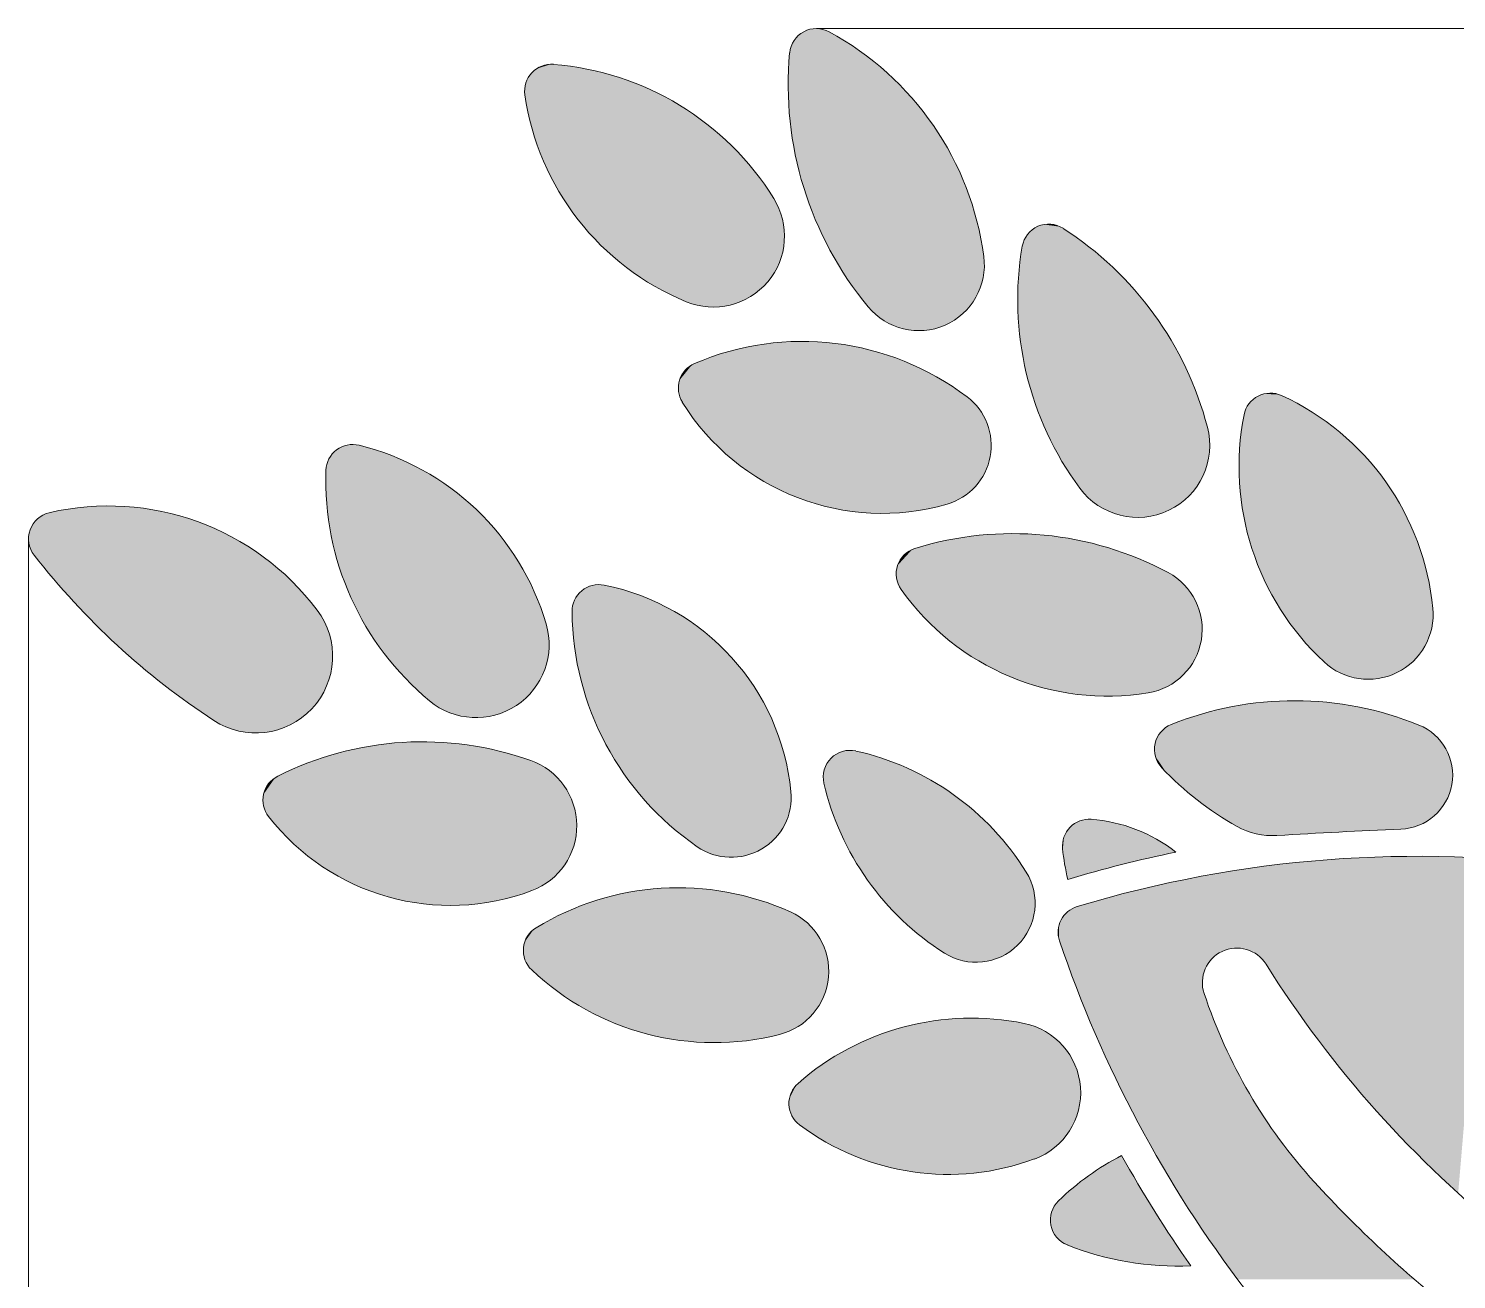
# Model space of a CAD drawing. Extents: x 0 to 297, y 0 to 420.
# Drawn here: x 196.8 to 218.15, y 260.14 to 278.84 of the extents above; entities that cross this region are included whole.
import ezdxf

# ---------------------------------------------------------------- set-up
doc = ezdxf.new("R2010")
doc.units = 0

msp = doc.modelspace()

# ---------------------------------------------------------------- linework, layer by layer
at = {"color": 7, "lineweight": 13}
for p, q in [((208.579, 278.843), (277.577, 278.843)), ((196.803, 271.213), (196.803, 227.518))]:
    msp.add_line(p, q, dxfattribs=at)
at = {"color": 7, "lineweight": 18}
for centre, radius, start, end in [((208.579, 278.443), 0.4, 61.5311, 174.7604), ((206.627, 274.844), 4.494, 7.5553, 61.5311), ((213.372, 278.003), 5.214, 174.7604, 219.5843), ((204.618, 277.909), 0.4, 85.4305, 188.1891), ((204.309, 274.041), 4.28, 31.9031, 85.4305), ((208.137, 278.416), 3.955, 188.1891, 247.6815), ((207.039, 275.741), 1.064, 247.6815, 31.9031), ((212.051, 275.519), 0.4, 57.2307, 170.296), ((209.528, 271.598), 5.062, 14.6979, 57.2307), ((216.33, 274.787), 4.741, 170.296, 216.4636), ((210.11, 275.306), 0.981, 219.5843, 7.5553), ((208.367, 270.086), 4.078, 52.8123, 113.2345), ((206.916, 273.466), 0.4, 113.2345, 211.7814), ((209.561, 275.105), 3.512, 211.7814, 286.0656), ((210.28, 272.608), 0.913, 286.0656, 52.8123), ((215.365, 272.991), 0.4, 65.3956, 168.8286), ((213.906, 269.803), 3.906, 5.4178, 65.3956), ((218.894, 272.294), 3.997, 168.8286, 226.9912), ((213.383, 272.61), 1.077, 216.4636, 14.6979), ((201.648, 272.223), 0.4, 76.158, 177.9965), ((200.814, 268.839), 3.885, 16.4571, 76.158), ((205.526, 272.087), 4.28, 177.9965, 230.3997), ((197.203, 271.213), 0.4, 103.0534, 217.9062), ((197.995, 267.796), 3.908, 36.9803, 103.0534), ((211.514, 266.364), 4.926, 61.8303, 107.2477), ((210.172, 270.686), 0.4, 107.2477, 215.2997), ((205.652, 277.792), 11.108, 217.9062, 236.8144), ((213.385, 269.858), 0.962, 279.2792, 61.8303), ((205.327, 270.127), 0.4, 78.6992, 180.5728), ((204.721, 267.092), 3.495, 5.61, 78.6992), ((212.931, 272.639), 3.78, 215.2997, 279.2792), ((200.2, 269.456), 1.148, 236.8144, 36.9803), ((209.246, 270.166), 4.319, 180.5728, 235.4808), ((216.829, 270.081), 0.97, 226.9912, 5.4178), ((203.493, 269.63), 1.092, 230.3997, 16.4571), ((215.726, 263.846), 4.945, 67.8941, 111.8651), ((214.033, 268.064), 0.4, 111.8651, 223.4389), ((217.282, 267.678), 0.809, 272.423, 67.8941), ((202.693, 263.363), 4.814, 70.3681, 116.7382), ((203.962, 266.921), 1.036, 290.7187, 70.3681), ((209.082, 267.649), 0.4, 77.2914, 193.0631), ((208.28, 264.092), 4.046, 31.8709, 77.2914), ((200.707, 267.305), 0.4, 116.7382, 217.8558), ((217.194, 271.057), 4.754, 223.4389, 240.6966), ((212.698, 268.487), 4.112, 193.0631, 237.5738), ((207.307, 267.346), 0.897, 235.4808, 5.61), ((203.11, 269.173), 3.444, 217.8558, 290.7187), ((212.658, 266.619), 0.4, 85.8099, 185.57), ((212.517, 264.707), 2.317, 51.751, 85.8099), ((215.398, 267.857), 1.084, 240.6966, 273.4481), ((221.702, 163.239), 103.724, 92.42305, 93.44807), ((215.471, 266.893), 3.227, 185.57, 193.9085), ((217.541, 248.995), 17.895, 101.5701, 106.8994), ((217.551, 248.969), 17.495, 81.8885, 106.8623), ((210.966, 265.762), 0.883, 237.5738, 31.8709), ((206.514, 261.924), 4.07, 65.658, 121.4541), ((207.79, 264.745), 0.975, 284.228, 65.658), ((212.592, 265.329), 0.4, 106.8623, 198.6749), ((204.599, 265.055), 0.4, 121.4541, 226.5792), ((229.443, 271.025), 18.187, 198.6749, 217.3858), ((214.865, 264.576), 0.516, 32.0785, 198.2836), ((207.054, 267.649), 3.971, 226.5792, 284.228), ((229.051, 273.468), 16.227, 212.0786, 231.5523), ((221.821, 266.874), 7.841, 198.2836, 222.3609), ((210.897, 260.119), 3.926, 78.4309, 131.3053), ((211.472, 262.929), 1.058, 290.3357, 78.4309), ((208.569, 262.768), 0.4, 131.3053, 233.1132), ((210.552, 265.41), 3.703, 233.1132, 290.3357), ((214.976, 258.452), 3.986, 117.3829, 134.1653), ((229.393, 271.013), 18.587, 209.0372, 215.0419), ((229.051, 273.468), 17.627, 222.3609, 231.5523), ((212.477, 261.024), 0.4, 134.1653, 248.2532), ((213.976, 264.781), 4.445, 248.2532, 272.5738)]:
    msp.add_arc(centre, radius, start, end, dxfattribs=at)
at = {"color": 7, "lineweight": 5}
for points in [[(209.465, 274.568), (208.39, 278.795), (208.31, 278.739), (208.348, 278.77)], [(209.465, 274.568), (208.482, 278.831), (208.39, 278.795), (208.435, 278.816)], [(209.465, 274.568), (208.58, 278.843), (208.482, 278.831), (208.531, 278.84)], [(209.465, 274.568), (208.678, 278.83), (208.58, 278.843), (208.629, 278.84)], [(209.465, 274.568), (208.77, 278.794), (208.678, 278.83), (208.725, 278.815)], [(209.465, 274.568), (209.219, 278.515), (208.77, 278.794), (208.998, 278.661)], [(209.465, 274.568), (208.202, 278.576), (208.181, 278.479), (208.188, 278.528)], [(209.465, 274.568), (208.246, 278.664), (208.202, 278.576), (208.221, 278.621)], [(209.465, 274.568), (208.31, 278.739), (208.246, 278.664), (208.275, 278.703)], [(209.465, 274.568), (208.181, 278.479), (208.159, 277.97), (208.164, 278.225)], [(209.465, 274.568), (209.632, 278.185), (209.219, 278.515), (209.43, 278.357)], [(204.605, 278.309), (204.219, 277.942), (204.222, 277.852), (204.218, 277.897)], [(204.605, 278.309), (204.236, 278.029), (204.219, 277.942), (204.225, 277.986)], [(204.605, 278.309), (204.222, 277.852), (204.328, 277.35), (204.267, 277.599)], [(204.605, 278.309), (204.273, 278.111), (204.236, 278.029), (204.252, 278.071)], [(204.605, 278.309), (204.326, 278.183), (204.273, 278.111), (204.297, 278.149)], [(204.605, 278.309), (204.394, 278.241), (204.326, 278.183), (204.359, 278.214)], [(204.605, 278.309), (204.328, 277.35), (204.498, 276.866), (204.405, 277.105)], [(204.605, 278.309), (204.474, 278.282), (204.394, 278.241), (204.433, 278.264)], [(204.605, 278.309), (204.56, 278.305), (204.474, 278.282), (204.516, 278.296)], [(204.605, 278.309), (204.498, 276.866), (204.729, 276.408), (204.606, 276.633)], [(204.605, 278.309), (204.729, 276.408), (205.017, 275.984), (204.866, 276.191)], [(204.605, 278.309), (205.017, 275.984), (205.358, 275.601), (205.182, 275.787)], [(204.605, 278.309), (205.358, 275.601), (205.746, 275.265), (205.547, 275.426)], [(204.605, 278.309), (205.746, 275.265), (206.174, 274.982), (205.955, 275.116)], [(204.605, 278.309), (206.174, 274.982), (206.635, 274.756), (206.401, 274.862)], [(204.605, 278.309), (206.635, 274.756), (206.959, 274.68), (206.794, 274.705)], [(204.605, 278.309), (206.959, 274.68), (207.292, 274.707), (207.127, 274.68)], [(204.605, 278.309), (207.292, 274.707), (207.599, 274.836), (207.451, 274.76)], [(204.605, 278.309), (207.599, 274.836), (207.852, 275.054), (207.734, 274.935)], [(204.605, 278.309), (207.852, 275.054), (208.025, 275.339), (207.949, 275.19)], [(204.605, 278.309), (208.025, 275.339), (208.1, 275.664), (208.075, 275.498)], [(204.605, 278.309), (208.1, 275.664), (208.072, 275.996), (208.099, 275.831)], [(204.605, 278.309), (208.072, 275.996), (207.943, 276.303), (208.019, 276.155)], [(204.605, 278.309), (207.943, 276.303), (207.654, 276.711), (207.804, 276.511)], [(204.605, 278.309), (207.654, 276.711), (207.32, 277.083), (207.493, 276.902)], [(204.605, 278.309), (207.32, 277.083), (206.945, 277.413), (207.138, 277.253)], [(204.605, 278.309), (206.945, 277.413), (206.535, 277.697), (206.744, 277.561)], [(204.605, 278.309), (206.535, 277.697), (206.093, 277.932), (206.317, 277.821)], [(204.605, 278.309), (206.093, 277.932), (205.628, 278.113), (205.863, 278.029)], [(204.605, 278.309), (205.628, 278.113), (205.145, 278.239), (205.388, 278.183)], [(204.605, 278.309), (205.145, 278.239), (204.65, 278.308), (204.898, 278.281)], [(209.465, 274.568), (210.004, 277.809), (209.632, 278.185), (209.824, 278.003)], [(209.465, 274.568), (208.159, 277.97), (208.187, 277.461), (208.167, 277.715)], [(209.465, 274.568), (210.329, 277.392), (210.004, 277.809), (210.173, 277.605)], [(209.465, 274.568), (208.187, 277.461), (208.265, 276.958), (208.22, 277.208)], [(209.465, 274.568), (210.603, 276.94), (210.329, 277.392), (210.473, 277.17)], [(209.465, 274.568), (208.265, 276.958), (208.391, 276.464), (208.322, 276.709)], [(209.465, 274.568), (210.821, 276.458), (210.603, 276.94), (210.719, 276.702)], [(209.465, 274.568), (208.391, 276.464), (208.565, 275.985), (208.472, 276.222)], [(209.465, 274.568), (210.982, 275.954), (210.821, 276.458), (210.909, 276.208)], [(209.465, 274.568), (208.565, 275.985), (208.785, 275.525), (208.67, 275.752)], [(209.465, 274.568), (211.082, 275.435), (210.982, 275.954), (211.04, 275.696)], [(212.225, 275.879), (211.6, 275.112), (211.591, 274.635), (211.59, 274.874)], [(212.225, 275.879), (211.591, 274.635), (211.631, 274.159), (211.605, 274.397)], [(212.225, 275.879), (211.657, 275.586), (211.6, 275.112), (211.623, 275.35)], [(212.225, 275.879), (211.631, 274.159), (211.718, 273.69), (211.668, 273.924)], [(212.225, 275.879), (211.685, 275.68), (211.657, 275.586), (211.668, 275.634)], [(212.225, 275.879), (211.736, 275.765), (211.685, 275.68), (211.708, 275.724)], [(212.225, 275.879), (211.718, 273.69), (211.851, 273.232), (211.779, 273.459)], [(212.225, 275.879), (211.805, 275.834), (211.736, 275.765), (211.768, 275.802)], [(212.225, 275.879), (211.89, 275.885), (211.805, 275.834), (211.846, 275.862)], [(212.225, 275.879), (211.851, 273.232), (212.03, 272.789), (211.935, 273.008)], [(212.225, 275.879), (211.984, 275.913), (211.89, 275.885), (211.936, 275.902)], [(212.225, 275.879), (212.083, 275.917), (211.984, 275.913), (212.033, 275.918)], [(212.225, 275.879), (212.03, 272.789), (212.253, 272.367), (212.136, 272.576)], [(212.225, 275.879), (212.179, 275.898), (212.083, 275.917), (212.131, 275.911)], [(212.225, 275.879), (212.253, 272.367), (212.517, 271.97), (212.38, 272.165)], [(212.225, 275.879), (212.517, 271.97), (212.785, 271.714), (212.64, 271.83)], [(212.225, 275.879), (212.785, 271.714), (213.123, 271.565), (212.947, 271.625)], [(212.225, 275.879), (213.123, 271.565), (213.492, 271.538), (213.306, 271.536)], [(212.225, 275.879), (213.492, 271.538), (213.848, 271.638), (213.674, 271.573)], [(212.225, 275.879), (213.848, 271.638), (214.149, 271.853), (214.008, 271.733)], [(212.225, 275.879), (214.149, 271.853), (214.36, 272.157), (214.268, 271.996)], [(212.225, 275.879), (214.36, 272.157), (214.455, 272.514), (214.423, 272.331)], [(212.225, 275.879), (214.455, 272.514), (214.424, 272.883), (214.456, 272.7)], [(212.225, 275.879), (214.424, 272.883), (214.284, 273.331), (214.36, 273.108)], [(212.225, 275.879), (214.284, 273.331), (214.103, 273.764), (214.199, 273.55)], [(212.225, 275.879), (214.103, 273.764), (213.883, 274.179), (213.998, 273.974)], [(212.225, 275.879), (213.883, 274.179), (213.625, 274.571), (213.758, 274.378)], [(212.225, 275.879), (213.625, 274.571), (213.332, 274.938), (213.483, 274.758)], [(212.225, 275.879), (213.332, 274.938), (213.006, 275.276), (213.173, 275.111)], [(212.225, 275.879), (213.006, 275.276), (212.65, 275.583), (212.832, 275.434)], [(212.225, 275.879), (212.65, 275.583), (212.268, 275.855), (212.462, 275.723)], [(209.465, 274.568), (208.785, 275.525), (209.049, 275.089), (208.912, 275.304)], [(209.465, 274.568), (211.073, 275.12), (211.082, 275.435), (211.09, 275.277)], [(209.465, 274.568), (209.049, 275.089), (209.354, 274.681), (209.197, 274.881)], [(209.465, 274.568), (210.964, 274.824), (211.073, 275.12), (211.031, 274.967)], [(209.465, 274.568), (210.767, 274.578), (210.964, 274.824), (210.876, 274.693)], [(209.465, 274.568), (210.502, 274.407), (210.767, 274.578), (210.642, 274.482)], [(209.465, 274.568), (209.592, 274.474), (209.882, 274.352), (209.732, 274.401)], [(209.465, 274.568), (209.882, 274.352), (210.197, 274.329), (210.039, 274.328)], [(209.465, 274.568), (210.197, 274.329), (210.502, 274.407), (210.353, 274.356)], [(206.72, 273.815), (208.862, 274.134), (208.326, 274.164), (208.595, 274.158)], [(206.72, 273.815), (208.326, 274.164), (207.79, 274.123), (208.058, 274.153)], [(206.72, 273.815), (209.39, 274.034), (208.862, 274.134), (209.128, 274.093)], [(206.72, 273.815), (207.79, 274.123), (207.265, 274.013), (207.526, 274.077)], [(206.72, 273.815), (209.9, 273.865), (209.39, 274.034), (209.648, 273.958)], [(206.72, 273.815), (207.265, 274.013), (206.758, 273.834), (207.009, 273.932)], [(206.72, 273.815), (210.384, 273.631), (209.9, 273.865), (210.146, 273.756)], [(206.72, 273.815), (206.518, 273.502), (206.519, 273.416), (206.516, 273.459)], [(206.72, 273.815), (206.535, 273.586), (206.518, 273.502), (206.524, 273.545)], [(206.72, 273.815), (206.519, 273.416), (206.539, 273.333), (206.527, 273.374)], [(206.72, 273.815), (206.569, 273.665), (206.535, 273.586), (206.55, 273.627)], [(206.72, 273.815), (206.539, 273.333), (206.576, 273.255), (206.555, 273.293)], [(206.72, 273.815), (206.619, 273.734), (206.569, 273.665), (206.592, 273.701)], [(206.72, 273.815), (206.576, 273.255), (206.914, 272.798), (206.736, 273.02)], [(206.72, 273.815), (206.684, 273.792), (206.619, 273.734), (206.65, 273.765)], [(206.72, 273.815), (206.914, 272.798), (207.321, 272.401), (207.109, 272.591)], [(206.72, 273.815), (207.321, 272.401), (207.786, 272.075), (207.547, 272.229)], [(206.72, 273.815), (207.786, 272.075), (208.298, 271.828), (208.037, 271.941)], [(206.72, 273.815), (208.298, 271.828), (208.844, 271.668), (208.568, 271.737)], [(206.72, 273.815), (208.844, 271.668), (209.408, 271.597), (209.124, 271.621)], [(206.72, 273.815), (209.408, 271.597), (209.976, 271.618), (209.692, 271.596)], [(206.72, 273.815), (209.976, 271.618), (210.533, 271.731), (210.257, 271.663)], [(206.72, 273.815), (210.533, 271.731), (210.763, 271.833), (210.651, 271.774)], [(206.72, 273.815), (210.763, 271.833), (210.956, 271.994), (210.865, 271.907)], [(206.72, 273.815), (210.956, 271.994), (211.098, 272.202), (211.034, 272.093)], [(206.72, 273.815), (211.098, 272.202), (211.178, 272.441), (211.146, 272.318)], [(206.72, 273.815), (211.178, 272.441), (211.189, 272.692), (211.192, 272.566)], [(206.72, 273.815), (211.189, 272.692), (211.132, 272.937), (211.169, 272.816)], [(206.72, 273.815), (211.132, 272.937), (211.01, 273.157), (211.078, 273.051)], [(206.72, 273.815), (211.01, 273.157), (210.832, 273.335), (210.927, 273.252)], [(206.72, 273.815), (210.832, 273.335), (210.384, 273.631), (210.613, 273.491)], [(215.49, 273.371), (214.906, 272.566), (214.904, 272.059), (214.897, 272.313)], [(215.49, 273.371), (214.904, 272.059), (214.966, 271.556), (214.927, 271.807)], [(215.49, 273.371), (214.973, 273.069), (214.906, 272.566), (214.932, 272.819)], [(215.49, 273.371), (214.966, 271.556), (215.091, 271.065), (215.021, 271.309)], [(215.49, 273.371), (215, 273.155), (214.973, 273.069), (214.984, 273.112)], [(215.49, 273.371), (215.046, 273.232), (215, 273.155), (215.021, 273.195)], [(215.49, 273.371), (215.108, 273.297), (215.046, 273.232), (215.075, 273.267)], [(215.49, 273.371), (215.091, 271.065), (215.277, 270.594), (215.176, 270.827)], [(215.49, 273.371), (215.183, 273.347), (215.108, 273.297), (215.144, 273.324)], [(215.49, 273.371), (215.267, 273.379), (215.183, 273.347), (215.224, 273.366)], [(215.49, 273.371), (215.357, 273.391), (215.267, 273.379), (215.312, 273.388)], [(215.49, 273.371), (215.277, 270.594), (215.521, 270.15), (215.392, 270.368)], [(215.49, 273.371), (215.446, 273.383), (215.357, 273.391), (215.402, 273.39)], [(215.49, 273.371), (215.521, 270.15), (215.82, 269.74), (215.664, 269.94)], [(215.49, 273.371), (215.82, 269.74), (216.168, 269.372), (215.988, 269.55)], [(215.49, 273.371), (216.168, 269.372), (216.409, 269.207), (216.282, 269.28)], [(215.49, 273.371), (216.409, 269.207), (216.687, 269.121), (216.545, 269.154)], [(215.49, 273.371), (216.687, 269.121), (216.979, 269.123), (216.833, 269.111)], [(215.49, 273.371), (216.979, 269.123), (217.257, 269.211), (217.122, 269.156)], [(215.49, 273.371), (217.257, 269.211), (217.497, 269.377), (217.383, 269.285)], [(215.49, 273.371), (217.497, 269.377), (217.676, 269.608), (217.595, 269.486)], [(215.49, 273.371), (217.676, 269.608), (217.778, 269.881), (217.737, 269.74)], [(215.49, 273.371), (217.778, 269.881), (217.794, 270.172), (217.797, 270.026)], [(215.49, 273.371), (217.794, 270.172), (217.713, 270.676), (217.762, 270.426)], [(215.49, 273.371), (217.713, 270.676), (217.567, 271.166), (217.648, 270.923)], [(215.49, 273.371), (217.567, 271.166), (217.357, 271.632), (217.47, 271.402)], [(215.49, 273.371), (217.357, 271.632), (217.089, 272.066), (217.231, 271.854)], [(215.49, 273.371), (217.089, 272.066), (216.767, 272.463), (216.935, 272.27)], [(215.49, 273.371), (216.767, 272.463), (216.395, 272.813), (216.587, 272.644)], [(215.49, 273.371), (216.395, 272.813), (215.981, 273.112), (216.193, 272.97)], [(215.49, 273.371), (215.981, 273.112), (215.532, 273.355), (215.761, 273.241)], [(202.94, 268.689), (201.483, 272.587), (201.407, 272.542), (201.444, 272.566)], [(202.94, 268.689), (201.567, 272.614), (201.483, 272.587), (201.525, 272.603)], [(202.94, 268.689), (201.656, 272.622), (201.567, 272.614), (201.611, 272.621)], [(202.94, 268.689), (201.744, 272.611), (201.656, 272.622), (201.7, 272.619)], [(202.94, 268.689), (202.226, 272.458), (201.744, 272.611), (201.987, 272.542)], [(202.94, 268.689), (201.293, 272.407), (201.261, 272.324), (201.275, 272.367)], [(202.94, 268.689), (201.342, 272.481), (201.293, 272.407), (201.316, 272.445)], [(202.94, 268.689), (201.407, 272.542), (201.342, 272.481), (201.373, 272.513)], [(202.94, 268.689), (202.684, 272.244), (202.226, 272.458), (202.458, 272.359)], [(202.94, 268.689), (201.248, 272.237), (201.259, 271.748), (201.247, 271.992)], [(202.94, 268.689), (201.261, 272.324), (201.248, 272.237), (201.252, 272.281)], [(202.94, 268.689), (203.11, 271.973), (202.684, 272.244), (202.902, 272.115)], [(202.94, 268.689), (203.498, 271.648), (203.11, 271.973), (203.31, 271.816)], [(202.94, 268.689), (201.259, 271.748), (201.326, 271.263), (201.285, 271.504)], [(199.749, 268.401), (196.937, 271.511), (196.871, 271.436), (196.901, 271.476)], [(199.749, 268.401), (197.019, 271.568), (196.937, 271.511), (196.976, 271.542)], [(199.749, 268.401), (197.113, 271.603), (197.019, 271.568), (197.065, 271.588)], [(199.749, 268.401), (197.669, 271.69), (197.113, 271.603), (197.389, 271.656)], [(199.749, 268.401), (198.232, 271.697), (197.669, 271.69), (197.95, 271.703)], [(199.749, 268.401), (198.79, 271.622), (198.232, 271.697), (198.512, 271.669)], [(199.749, 268.401), (199.331, 271.468), (198.79, 271.622), (199.063, 271.555)], [(202.94, 268.689), (203.84, 271.275), (203.498, 271.648), (203.675, 271.467)], [(199.749, 268.401), (196.826, 271.347), (196.805, 271.249), (196.812, 271.299)], [(199.749, 268.401), (196.871, 271.436), (196.826, 271.347), (196.846, 271.393)], [(199.749, 268.401), (199.845, 271.239), (199.331, 271.468), (199.592, 271.363)], [(210.01, 271.052), (211.983, 271.267), (211.496, 271.29), (211.74, 271.285)], [(210.01, 271.052), (211.496, 271.29), (211.009, 271.264), (211.252, 271.283)], [(199.749, 268.401), (196.805, 271.249), (196.808, 271.149), (196.803, 271.199)], [(199.749, 268.401), (196.808, 271.149), (196.836, 271.053), (196.819, 271.1)], [(199.749, 268.401), (200.32, 270.937), (199.845, 271.239), (200.088, 271.096)], [(202.94, 268.689), (201.326, 271.263), (201.447, 270.789), (201.38, 271.024)], [(202.94, 268.689), (204.131, 270.862), (203.84, 271.275), (203.992, 271.073)], [(210.01, 271.052), (212.466, 271.197), (211.983, 271.267), (212.225, 271.238)], [(210.01, 271.052), (211.009, 271.264), (210.526, 271.19), (210.767, 271.233)], [(210.01, 271.052), (212.939, 271.079), (212.466, 271.197), (212.704, 271.144)], [(210.01, 271.052), (210.526, 271.19), (210.054, 271.068), (210.289, 271.135)], [(210.01, 271.052), (213.399, 270.915), (212.939, 271.079), (213.171, 271.003)], [(199.749, 268.401), (196.836, 271.053), (196.888, 270.967), (196.859, 271.009)], [(199.749, 268.401), (196.888, 270.967), (197.176, 270.612), (197.03, 270.788)], [(199.749, 268.401), (200.747, 270.571), (200.32, 270.937), (200.54, 270.762)], [(202.94, 268.689), (204.366, 270.414), (204.131, 270.862), (204.256, 270.642)], [(210.01, 271.052), (209.774, 270.723), (209.777, 270.629), (209.773, 270.675)], [(210.01, 271.052), (209.794, 270.815), (209.774, 270.723), (209.781, 270.769)], [(210.01, 271.052), (209.777, 270.629), (209.801, 270.538), (209.786, 270.582)], [(210.01, 271.052), (209.834, 270.9), (209.794, 270.815), (209.811, 270.858)], [(210.01, 271.052), (209.801, 270.538), (209.846, 270.455), (209.821, 270.495)], [(210.01, 271.052), (209.893, 270.973), (209.834, 270.9), (209.861, 270.938)], [(210.01, 271.052), (209.846, 270.455), (210.18, 270.047), (210.006, 270.245)], [(210.01, 271.052), (209.968, 271.03), (209.893, 270.973), (209.929, 271.003)], [(210.01, 271.052), (210.18, 270.047), (210.567, 269.689), (210.367, 269.862)], [(210.01, 271.052), (210.567, 269.689), (211.001, 269.389), (210.779, 269.532)], [(210.01, 271.052), (211.001, 269.389), (211.472, 269.152), (211.232, 269.263)], [(210.01, 271.052), (211.472, 269.152), (211.971, 268.983), (211.718, 269.059)], [(210.01, 271.052), (211.971, 268.983), (212.489, 268.885), (212.228, 268.925)], [(210.01, 271.052), (212.489, 268.885), (213.016, 268.86), (212.752, 268.864)], [(210.01, 271.052), (213.016, 268.86), (213.541, 268.909), (213.279, 268.875)], [(210.01, 271.052), (213.541, 268.909), (213.824, 269.002), (213.686, 268.944)], [(210.01, 271.052), (213.824, 269.002), (214.065, 269.177), (213.951, 269.08)], [(210.01, 271.052), (214.065, 269.177), (214.241, 269.417), (214.162, 269.29)], [(210.01, 271.052), (214.241, 269.417), (214.334, 269.7), (214.299, 269.555)], [(210.01, 271.052), (214.334, 269.7), (214.337, 269.998), (214.347, 269.849)], [(210.01, 271.052), (214.337, 269.998), (214.249, 270.283), (214.304, 270.144)], [(210.01, 271.052), (214.249, 270.283), (214.077, 270.527), (214.172, 270.411)], [(210.01, 271.052), (214.077, 270.527), (213.84, 270.706), (213.965, 270.626)], [(210.01, 271.052), (213.84, 270.706), (213.399, 270.915), (213.622, 270.816)], [(202.94, 268.689), (201.447, 270.789), (201.622, 270.332), (201.528, 270.558)], [(199.749, 268.401), (197.176, 270.612), (197.48, 270.268), (197.326, 270.438)], [(199.749, 268.401), (201.117, 270.147), (200.747, 270.571), (200.94, 270.365)], [(206.908, 266.543), (205.072, 270.435), (205.01, 270.371), (205.039, 270.405)], [(206.908, 266.543), (205.146, 270.483), (205.072, 270.435), (205.108, 270.461)], [(206.908, 266.543), (205.229, 270.515), (205.146, 270.483), (205.187, 270.501)], [(206.908, 266.543), (205.317, 270.527), (205.229, 270.515), (205.273, 270.523)], [(206.908, 266.543), (205.405, 270.519), (205.317, 270.527), (205.361, 270.525)], [(206.908, 266.543), (205.941, 270.367), (205.405, 270.519), (205.676, 270.454)], [(199.749, 268.401), (197.48, 270.268), (197.797, 269.938), (197.637, 270.101)], [(202.94, 268.689), (201.622, 270.332), (201.847, 269.898), (201.728, 270.112)], [(202.94, 268.689), (204.54, 269.939), (204.366, 270.414), (204.461, 270.179)], [(206.908, 266.543), (204.964, 270.295), (204.936, 270.211), (204.948, 270.254)], [(206.908, 266.543), (205.01, 270.371), (204.964, 270.295), (204.985, 270.334)], [(206.908, 266.543), (206.445, 270.131), (205.941, 270.367), (206.198, 270.259)], [(199.749, 268.401), (201.298, 269.791), (201.117, 270.147), (201.223, 269.977)], [(206.908, 266.543), (204.936, 270.211), (204.927, 270.123), (204.929, 270.167)], [(206.908, 266.543), (204.927, 270.123), (204.963, 269.607), (204.937, 269.864)], [(206.908, 266.543), (206.906, 269.819), (206.445, 270.131), (206.682, 269.984)], [(199.749, 268.401), (197.797, 269.938), (198.128, 269.62), (197.961, 269.777)], [(199.749, 268.401), (201.347, 269.395), (201.298, 269.791), (201.34, 269.595)], [(202.94, 268.689), (201.847, 269.898), (202.121, 269.493), (201.978, 269.692)], [(202.94, 268.689), (204.584, 269.596), (204.54, 269.939), (204.576, 269.769)], [(206.908, 266.543), (207.312, 269.437), (206.906, 269.819), (207.117, 269.636)], [(199.749, 268.401), (198.128, 269.62), (198.471, 269.317), (198.298, 269.467)], [(202.94, 268.689), (204.519, 269.256), (204.584, 269.596), (204.565, 269.423)], [(206.908, 266.543), (204.963, 269.607), (205.061, 269.099), (205.004, 269.352)], [(199.749, 268.401), (201.256, 269.006), (201.347, 269.395), (201.318, 269.197)], [(202.94, 268.689), (202.121, 269.493), (202.439, 269.122), (202.275, 269.303)], [(206.908, 266.543), (207.651, 268.996), (207.312, 269.437), (207.49, 269.224)], [(199.749, 268.401), (198.471, 269.317), (198.827, 269.028), (198.647, 269.171)], [(202.94, 268.689), (204.35, 268.953), (204.519, 269.256), (204.446, 269.098)], [(199.749, 268.401), (198.827, 269.028), (199.194, 268.754), (199.009, 268.889)], [(199.749, 268.401), (201.038, 268.672), (201.256, 269.006), (201.162, 268.829)], [(202.94, 268.689), (202.439, 269.122), (202.798, 268.789), (202.614, 268.95)], [(202.94, 268.689), (204.095, 268.719), (204.35, 268.953), (204.232, 268.826)], [(206.908, 266.543), (205.061, 269.099), (205.218, 268.606), (205.132, 268.85)], [(206.908, 266.543), (207.916, 268.507), (207.651, 268.996), (207.794, 268.757)], [(199.749, 268.401), (199.194, 268.754), (199.572, 268.495), (199.382, 268.623)], [(213.805, 267.724), (216.21, 268.767), (215.736, 268.791), (215.973, 268.784)], [(213.805, 267.724), (215.736, 268.791), (215.263, 268.769), (215.499, 268.785)], [(213.805, 267.724), (215.263, 268.769), (214.793, 268.702), (215.027, 268.741)], [(213.805, 267.724), (216.679, 268.698), (216.21, 268.767), (216.445, 268.738)], [(199.749, 268.401), (200.719, 268.432), (201.038, 268.672), (200.889, 268.538)], [(202.94, 268.689), (203.779, 268.576), (204.095, 268.719), (203.943, 268.635)], [(202.94, 268.689), (203.096, 268.613), (203.435, 268.54), (203.262, 268.563)], [(202.94, 268.689), (203.435, 268.54), (203.779, 268.576), (203.608, 268.544)], [(206.908, 266.543), (205.218, 268.606), (205.433, 268.136), (205.319, 268.368)], [(213.805, 267.724), (214.793, 268.702), (214.332, 268.59), (214.561, 268.652)], [(213.805, 267.724), (217.139, 268.584), (216.679, 268.698), (216.911, 268.647)], [(213.805, 267.724), (214.332, 268.59), (213.884, 268.435), (214.106, 268.518)], [(213.805, 267.724), (217.587, 268.427), (217.139, 268.584), (217.365, 268.511)], [(199.749, 268.401), (200.337, 268.316), (200.719, 268.432), (200.533, 268.358)], [(199.749, 268.401), (199.939, 268.338), (200.337, 268.316), (200.137, 268.31)], [(206.908, 266.543), (208.101, 267.981), (207.916, 268.507), (208.019, 268.248)], [(213.805, 267.724), (213.728, 268.322), (213.675, 268.241), (213.699, 268.283)], [(213.805, 267.724), (213.799, 268.388), (213.728, 268.322), (213.761, 268.357)], [(213.805, 267.724), (213.884, 268.435), (213.799, 268.388), (213.84, 268.414)], [(213.805, 267.724), (217.819, 268.283), (217.587, 268.427), (217.709, 268.365)], [(200.489, 267.64), (202.881, 268.173), (202.395, 268.168), (202.638, 268.177)], [(200.489, 267.64), (203.366, 268.13), (202.881, 268.173), (203.124, 268.157)], [(200.489, 267.64), (202.395, 268.168), (201.911, 268.113), (202.152, 268.146)], [(200.489, 267.64), (203.844, 268.037), (203.366, 268.13), (203.606, 268.089)], [(200.489, 267.64), (201.911, 268.113), (201.435, 268.01), (201.672, 268.067)], [(206.908, 266.543), (205.433, 268.136), (205.703, 267.695), (205.562, 267.912)], [(213.805, 267.724), (213.642, 268.149), (213.633, 268.053), (213.635, 268.101)], [(213.805, 267.724), (213.675, 268.241), (213.642, 268.149), (213.656, 268.196)], [(213.805, 267.724), (217.99, 268.07), (217.819, 268.283), (217.913, 268.184)], [(200.489, 267.64), (204.31, 267.897), (203.844, 268.037), (204.079, 267.973)], [(200.489, 267.64), (201.435, 268.01), (200.972, 267.859), (201.202, 267.94)], [(200.489, 267.64), (204.587, 267.748), (204.31, 267.897), (204.454, 267.833)], [(206.908, 266.543), (208.199, 267.433), (208.101, 267.981), (208.161, 267.709)], [(210.624, 264.948), (208.798, 267.931), (208.737, 267.851), (208.765, 267.893)], [(210.624, 264.948), (208.878, 267.992), (208.798, 267.931), (208.836, 267.964)], [(210.624, 264.948), (208.97, 268.033), (208.878, 267.992), (208.923, 268.015)], [(210.624, 264.948), (209.07, 268.048), (208.97, 268.033), (209.019, 268.044)], [(210.624, 264.948), (209.17, 268.039), (209.07, 268.048), (209.12, 268.047)], [(210.624, 264.948), (209.556, 267.931), (209.17, 268.039), (209.364, 267.99)], [(210.624, 264.948), (209.93, 267.786), (209.556, 267.931), (209.745, 267.863)], [(213.805, 267.724), (213.633, 268.053), (213.648, 267.957), (213.638, 268.004)], [(213.805, 267.724), (213.648, 267.957), (213.685, 267.867), (213.664, 267.911)], [(213.805, 267.724), (213.685, 267.867), (213.743, 267.789), (213.711, 267.826)], [(213.805, 267.724), (218.08, 267.813), (217.99, 268.07), (218.046, 267.945)], [(200.489, 267.64), (200.972, 267.859), (200.527, 267.662), (200.747, 267.766)], [(200.489, 267.64), (204.806, 267.522), (204.587, 267.748), (204.705, 267.643)], [(206.908, 266.543), (205.703, 267.695), (206.024, 267.289), (205.858, 267.487)], [(210.624, 264.948), (208.697, 267.758), (208.682, 267.658), (208.687, 267.709)], [(210.624, 264.948), (208.682, 267.658), (208.692, 267.558), (208.684, 267.608)], [(210.624, 264.948), (208.737, 267.851), (208.697, 267.758), (208.714, 267.806)], [(210.624, 264.948), (210.287, 267.605), (209.93, 267.786), (210.111, 267.7)], [(213.805, 267.724), (218.079, 267.54), (218.08, 267.813), (218.091, 267.676)], [(213.805, 267.724), (213.868, 267.661), (213.998, 267.538), (213.933, 267.599)], [(213.805, 267.724), (213.998, 267.538), (214.133, 267.421), (214.065, 267.479)], [(213.805, 267.724), (214.133, 267.421), (214.272, 267.308), (214.202, 267.364)], [(213.805, 267.724), (214.272, 267.308), (214.415, 267.201), (214.343, 267.254)], [(213.805, 267.724), (214.415, 267.201), (214.562, 267.099), (214.488, 267.149)], [(213.805, 267.724), (214.562, 267.099), (214.713, 267.002), (214.637, 267.05)], [(213.805, 267.724), (214.713, 267.002), (214.868, 266.912), (214.79, 266.956)], [(213.805, 267.724), (214.868, 266.912), (214.937, 266.876), (214.902, 266.894)], [(213.805, 267.724), (214.937, 266.876), (215.008, 266.846), (214.972, 266.861)], [(213.805, 267.724), (215.008, 266.846), (215.081, 266.821), (215.044, 266.833)], [(213.805, 267.724), (215.081, 266.821), (215.156, 266.801), (215.118, 266.81)], [(213.805, 267.724), (215.156, 266.801), (215.232, 266.786), (215.194, 266.793)], [(213.805, 267.724), (215.232, 266.786), (215.309, 266.777), (215.27, 266.781)], [(213.805, 267.724), (215.309, 266.777), (215.386, 266.773), (215.347, 266.774)], [(213.805, 267.724), (215.386, 266.773), (215.464, 266.775), (215.425, 266.773)], [(213.805, 267.724), (215.464, 266.775), (215.695, 266.789), (215.579, 266.782)], [(213.805, 267.724), (215.695, 266.789), (215.927, 266.802), (215.811, 266.795)], [(213.805, 267.724), (215.927, 266.802), (216.158, 266.815), (216.042, 266.808)], [(213.805, 267.724), (216.158, 266.815), (216.39, 266.827), (216.274, 266.821)], [(213.805, 267.724), (216.39, 266.827), (216.622, 266.838), (216.506, 266.833)], [(213.805, 267.724), (216.622, 266.838), (216.853, 266.849), (216.737, 266.844)], [(213.805, 267.724), (216.853, 266.849), (217.085, 266.86), (216.969, 266.855)], [(213.805, 267.724), (217.085, 266.86), (217.317, 266.87), (217.201, 266.865)], [(213.805, 267.724), (217.317, 266.87), (217.584, 266.928), (217.453, 266.888)], [(213.805, 267.724), (217.584, 266.928), (217.816, 267.07), (217.706, 266.989)], [(213.805, 267.724), (217.816, 267.07), (217.988, 267.283), (217.911, 267.169)], [(213.805, 267.724), (217.988, 267.283), (218.079, 267.54), (218.044, 267.407)], [(200.489, 267.64), (200.317, 267.393), (200.307, 267.305), (200.31, 267.349)], [(200.489, 267.64), (200.307, 267.305), (200.317, 267.218), (200.31, 267.261)], [(200.489, 267.64), (200.346, 267.476), (200.317, 267.393), (200.329, 267.435)], [(200.489, 267.64), (200.317, 267.218), (200.345, 267.134), (200.329, 267.175)], [(200.489, 267.64), (200.345, 267.134), (200.391, 267.059), (200.366, 267.096)], [(200.489, 267.64), (200.392, 267.551), (200.346, 267.476), (200.367, 267.515)], [(200.489, 267.64), (200.391, 267.059), (200.76, 266.656), (200.568, 266.85)], [(200.489, 267.64), (200.453, 267.614), (200.392, 267.551), (200.421, 267.584)], [(200.489, 267.64), (200.76, 266.656), (201.188, 266.315), (200.967, 266.477)], [(200.489, 267.64), (201.188, 266.315), (201.665, 266.047), (201.421, 266.172)], [(200.489, 267.64), (201.665, 266.047), (202.178, 265.858), (201.918, 265.942)], [(200.489, 267.64), (202.178, 265.858), (202.714, 265.752), (202.444, 265.794)], [(200.489, 267.64), (202.714, 265.752), (203.261, 265.732), (202.987, 265.731)], [(200.489, 267.64), (203.261, 265.732), (203.804, 265.799), (203.534, 265.755)], [(200.489, 267.64), (203.804, 265.799), (204.329, 265.952), (204.069, 265.865)], [(200.489, 267.64), (204.329, 265.952), (204.603, 266.106), (204.472, 266.019)], [(200.489, 267.64), (204.603, 266.106), (204.818, 266.336), (204.719, 266.213)], [(200.489, 267.64), (204.818, 266.336), (204.954, 266.62), (204.896, 266.473)], [(200.489, 267.64), (204.954, 266.62), (204.998, 266.931), (204.988, 266.773)], [(200.489, 267.64), (204.998, 266.931), (204.948, 267.241), (204.985, 267.088)], [(200.489, 267.64), (204.948, 267.241), (204.806, 267.522), (204.888, 267.387)], [(210.624, 264.948), (208.692, 267.558), (208.801, 267.174), (208.742, 267.365)], [(210.624, 264.948), (210.625, 267.389), (210.287, 267.605), (210.459, 267.501)], [(206.908, 266.543), (206.024, 267.289), (206.391, 266.925), (206.202, 267.102)], [(206.908, 266.543), (208.188, 267.18), (208.199, 267.433), (208.202, 267.306)], [(210.624, 264.948), (210.939, 267.141), (210.625, 267.389), (210.785, 267.269)], [(206.908, 266.543), (208.106, 266.94), (208.188, 267.18), (208.155, 267.057)], [(210.624, 264.948), (208.801, 267.174), (208.947, 266.803), (208.87, 266.987)], [(210.624, 264.948), (211.228, 266.863), (210.939, 267.141), (211.087, 267.006)], [(212.262, 266.551), (212.687, 267.018), (212.6, 267.015), (212.643, 267.019)], [(212.262, 266.551), (212.858, 266.999), (212.687, 267.018), (212.772, 267.01)], [(212.262, 266.551), (212.6, 267.015), (212.516, 266.993), (212.557, 267.006)], [(206.908, 266.543), (206.391, 266.925), (206.799, 266.607), (206.59, 266.76)], [(206.908, 266.543), (207.96, 266.732), (208.106, 266.94), (208.041, 266.831)], [(210.624, 264.948), (208.947, 266.803), (209.128, 266.447), (209.033, 266.623)], [(210.624, 264.948), (211.488, 266.558), (211.228, 266.863), (211.362, 266.714)], [(212.262, 266.551), (213.027, 266.967), (212.858, 266.999), (212.943, 266.985)], [(212.262, 266.551), (212.516, 266.993), (212.438, 266.953), (212.476, 266.975)], [(212.262, 266.551), (213.193, 266.923), (213.027, 266.967), (213.111, 266.947)], [(212.262, 266.551), (212.438, 266.953), (212.371, 266.898), (212.403, 266.928)], [(212.262, 266.551), (213.356, 266.867), (213.193, 266.923), (213.275, 266.897)], [(212.262, 266.551), (212.371, 266.898), (212.318, 266.83), (212.343, 266.866)], [(212.262, 266.551), (213.514, 266.799), (213.356, 266.867), (213.436, 266.834)], [(212.262, 266.551), (212.318, 266.83), (212.28, 266.752), (212.297, 266.792)], [(206.908, 266.543), (207.762, 266.574), (207.96, 266.732), (207.867, 266.646)], [(212.262, 266.551), (212.26, 266.667), (212.259, 266.58), (212.258, 266.624)], [(212.262, 266.551), (212.28, 266.752), (212.26, 266.667), (212.268, 266.71)], [(212.262, 266.551), (213.666, 266.719), (213.514, 266.799), (213.591, 266.76)], [(212.262, 266.551), (213.813, 266.628), (213.666, 266.719), (213.74, 266.675)], [(212.262, 266.551), (213.952, 266.527), (213.813, 266.628), (213.883, 266.579)], [(206.908, 266.543), (207.528, 266.477), (207.762, 266.574), (207.648, 266.517)], [(206.908, 266.543), (207.026, 266.494), (207.276, 266.45), (207.149, 266.463)], [(206.908, 266.543), (207.276, 266.45), (207.528, 266.477), (207.403, 266.454)], [(210.624, 264.948), (209.128, 266.447), (209.343, 266.11), (209.231, 266.276)], [(210.624, 264.948), (211.716, 266.228), (211.488, 266.558), (211.606, 266.396)], [(212.262, 266.551), (212.266, 266.522), (212.273, 266.463), (212.269, 266.492)], [(212.262, 266.551), (212.273, 266.463), (212.281, 266.405), (212.277, 266.434)], [(212.262, 266.551), (212.281, 266.405), (212.291, 266.347), (212.286, 266.376)], [(212.262, 266.551), (212.291, 266.347), (212.301, 266.29), (212.296, 266.318)], [(212.262, 266.551), (212.301, 266.29), (212.313, 266.232), (212.307, 266.261)], [(212.262, 266.551), (212.313, 266.232), (212.325, 266.175), (212.319, 266.203)], [(212.262, 266.551), (212.325, 266.175), (212.339, 266.118), (212.332, 266.146)], [(212.262, 266.551), (212.339, 266.118), (212.538, 266.177), (212.438, 266.147)], [(212.262, 266.551), (212.538, 266.177), (212.738, 266.234), (212.638, 266.206)], [(212.262, 266.551), (212.738, 266.234), (212.939, 266.289), (212.839, 266.261)], [(212.262, 266.551), (212.939, 266.289), (213.14, 266.341), (213.04, 266.315)], [(212.262, 266.551), (213.14, 266.341), (213.342, 266.391), (213.241, 266.366)], [(212.262, 266.551), (213.342, 266.391), (213.545, 266.438), (213.444, 266.415)], [(212.262, 266.551), (213.545, 266.438), (213.748, 266.484), (213.646, 266.461)], [(212.262, 266.551), (213.748, 266.484), (213.952, 266.527), (213.85, 266.506)], [(216.217, 266.414), (216.083, 263.714), (215.742, 266.371), (215.879, 263.992)], [(216.217, 266.414), (216.692, 266.443), (216.083, 263.714), (216.293, 263.441)], [(216.692, 266.443), (216.509, 263.172), (216.293, 263.441)], [(217.169, 266.46), (216.73, 262.908), (216.692, 266.443), (216.509, 263.172)], [(217.19, 262.394), (216.957, 262.649), (217.169, 266.46), (216.73, 262.908)], [(217.645, 266.464), (217.428, 262.145), (217.169, 266.46), (217.19, 262.394)], [(217.645, 266.464), (218.122, 266.455), (217.428, 262.145), (217.671, 261.9)], [(218.122, 266.455), (217.919, 261.661), (217.671, 261.9)], [(218.598, 266.433), (218.173, 261.427), (218.122, 266.455), (217.919, 261.661)], [(210.624, 264.948), (211.828, 265.954), (211.716, 266.228), (211.783, 266.096)], [(213.874, 261.625), (213.691, 261.934), (214.327, 266.165), (213.86, 266.071)], [(213.874, 261.625), (214.327, 266.165), (214.062, 261.319)], [(214.062, 261.319), (214.327, 266.165), (214.257, 261.018), (214.35, 264.598)], [(214.797, 266.246), (214.391, 264.78), (214.327, 266.165), (214.362, 264.691)], [(214.327, 266.165), (214.362, 264.691), (214.35, 264.598)], [(214.797, 266.246), (214.494, 264.934), (214.391, 264.78), (214.435, 264.862)], [(214.797, 266.246), (214.645, 265.043), (214.494, 264.934), (214.565, 264.995)], [(214.797, 266.246), (214.825, 265.09), (214.645, 265.043), (214.733, 265.075)], [(215.269, 266.315), (214.825, 265.09), (214.797, 266.246)], [(215.269, 266.315), (215.01, 265.071), (214.825, 265.09), (214.919, 265.089)], [(215.269, 266.315), (215.176, 264.987), (215.01, 265.071), (215.097, 265.036)], [(215.269, 266.315), (215.302, 264.85), (215.176, 264.987), (215.245, 264.924)], [(215.742, 266.371), (215.488, 264.56), (215.269, 266.315), (215.302, 264.85)], [(215.742, 266.371), (215.879, 263.992), (215.488, 264.56), (215.68, 264.274)], [(204.353, 265.37), (206.757, 265.987), (206.262, 265.987), (206.51, 265.995)], [(204.353, 265.37), (207.249, 265.928), (206.757, 265.987), (207.004, 265.965)], [(204.353, 265.37), (206.262, 265.987), (205.771, 265.926), (206.015, 265.964)], [(210.624, 264.948), (209.343, 266.11), (209.589, 265.796), (209.462, 265.95)], [(210.624, 264.948), (211.843, 265.659), (211.828, 265.954), (211.848, 265.807)], [(213.396, 265.964), (213.023, 263.206), (212.934, 265.844), (212.872, 263.531)], [(213.344, 262.563), (213.18, 262.883), (213.396, 265.964), (213.023, 263.206)], [(213.515, 262.247), (213.344, 262.563), (213.86, 266.071), (213.396, 265.964)], [(213.515, 262.247), (213.86, 266.071), (213.691, 261.934)], [(204.353, 265.37), (207.729, 265.809), (207.249, 265.928), (207.491, 265.876)], [(204.353, 265.37), (205.771, 265.926), (205.29, 265.806), (205.529, 265.873)], [(204.353, 265.37), (208.192, 265.633), (207.729, 265.809), (207.963, 265.728)], [(204.353, 265.37), (205.29, 265.806), (204.828, 265.629), (205.056, 265.725)], [(210.624, 264.948), (209.589, 265.796), (209.865, 265.508), (209.723, 265.649)], [(212.457, 264.526), (212.476, 265.712), (212.589, 264.191), (212.934, 265.844)], [(212.589, 264.191), (212.934, 265.844), (212.727, 263.86)], [(212.934, 265.844), (212.872, 263.531), (212.727, 263.86)], [(204.353, 265.37), (208.443, 265.469), (208.192, 265.633), (208.324, 265.561)], [(204.353, 265.37), (204.828, 265.629), (204.391, 265.397), (204.606, 265.519)], [(210.624, 264.948), (211.76, 265.375), (211.843, 265.659), (211.813, 265.514)], [(212.332, 264.862), (212.237, 265.513), (212.28, 265.58), (212.257, 265.547)], [(212.28, 265.58), (212.307, 265.61), (212.332, 264.862), (212.336, 265.637)], [(212.332, 264.862), (212.336, 265.637), (212.457, 264.526), (212.368, 265.661)], [(212.457, 264.526), (212.368, 265.661), (212.403, 265.682)], [(212.403, 265.682), (212.439, 265.699), (212.457, 264.526), (212.476, 265.712)], [(204.353, 265.37), (204.201, 265.097), (204.202, 265.006), (204.199, 265.051)], [(204.353, 265.37), (204.221, 265.186), (204.201, 265.097), (204.209, 265.142)], [(204.353, 265.37), (204.202, 265.006), (204.224, 264.917), (204.211, 264.96)], [(204.353, 265.37), (204.261, 265.269), (204.221, 265.186), (204.239, 265.229)], [(204.353, 265.37), (204.224, 264.917), (204.265, 264.835), (204.242, 264.875)], [(204.353, 265.37), (204.318, 265.34), (204.261, 265.269), (204.288, 265.306)], [(204.353, 265.37), (204.265, 264.835), (204.324, 264.765), (204.293, 264.798)], [(204.353, 265.37), (204.324, 264.765), (204.708, 264.445), (204.511, 264.599)], [(204.353, 265.37), (208.632, 265.237), (208.443, 265.469), (208.546, 265.36)], [(204.353, 265.37), (204.708, 264.445), (205.128, 264.176), (204.914, 264.304)], [(204.353, 265.37), (205.128, 264.176), (205.579, 263.962), (205.35, 264.062)], [(204.353, 265.37), (205.579, 263.962), (206.053, 263.806), (205.814, 263.877)], [(204.353, 265.37), (206.053, 263.806), (206.543, 263.711), (206.297, 263.751)], [(204.353, 265.37), (206.543, 263.711), (207.041, 263.678), (206.792, 263.687)], [(204.353, 265.37), (207.041, 263.678), (207.539, 263.708), (207.291, 263.685)], [(204.353, 265.37), (207.539, 263.708), (208.03, 263.8), (207.786, 263.746)], [(204.353, 265.37), (208.03, 263.8), (208.306, 263.917), (208.172, 263.848)], [(204.353, 265.37), (208.306, 263.917), (208.532, 264.113), (208.427, 264.006)], [(204.353, 265.37), (208.532, 264.113), (208.689, 264.368), (208.621, 264.234)], [(204.353, 265.37), (208.689, 264.368), (208.761, 264.659), (208.737, 264.511)], [(204.353, 265.37), (208.761, 264.659), (208.742, 264.958), (208.763, 264.809)], [(204.353, 265.37), (208.742, 264.958), (208.632, 265.237), (208.698, 265.101)], [(210.624, 264.948), (209.865, 265.508), (210.167, 265.247), (210.013, 265.374)], [(210.624, 264.948), (211.587, 265.135), (211.76, 265.375), (211.684, 265.248)], [(212.193, 265.319), (212.194, 265.359), (212.196, 265.279), (212.199, 265.399)], [(212.196, 265.279), (212.199, 265.399), (212.203, 265.24), (212.208, 265.438)], [(212.203, 265.24), (212.208, 265.438), (212.214, 265.201), (212.22, 265.476)], [(212.332, 264.862), (212.214, 265.201), (212.237, 265.513), (212.22, 265.476)], [(210.624, 264.948), (210.167, 265.247), (210.493, 265.017), (210.327, 265.128)], [(210.624, 264.948), (211.345, 264.965), (211.587, 265.135), (211.474, 265.04)], [(210.624, 264.948), (211.061, 264.884), (211.345, 264.965), (211.206, 264.913)], [(210.624, 264.948), (210.766, 264.902), (211.061, 264.884), (210.912, 264.881)], [(214.257, 261.018), (214.35, 264.598), (214.457, 260.72), (214.354, 264.505)], [(214.457, 260.72), (214.354, 264.505), (214.375, 264.414)], [(214.375, 264.414), (214.442, 264.219), (214.457, 260.72), (214.514, 264.027)], [(208.274, 263.037), (211.236, 264.03), (210.784, 264.043), (211.01, 264.043)], [(208.274, 263.037), (210.784, 264.043), (210.333, 264.004), (210.558, 264.03)], [(208.274, 263.037), (211.684, 263.965), (211.236, 264.03), (211.461, 264.004)], [(214.457, 260.72), (214.514, 264.027), (214.664, 260.426), (214.592, 263.836)], [(208.274, 263.037), (210.333, 264.004), (209.889, 263.913), (210.11, 263.965)], [(208.274, 263.037), (212.002, 263.844), (211.684, 263.965), (211.848, 263.917)], [(208.274, 263.037), (209.889, 263.913), (209.459, 263.772), (209.672, 263.849)], [(208.274, 263.037), (212.265, 263.628), (212.002, 263.844), (212.142, 263.747)], [(214.664, 260.426), (214.592, 263.836), (214.674, 263.647)], [(208.274, 263.037), (209.459, 263.772), (209.048, 263.583), (209.251, 263.683)], [(208.274, 263.037), (212.446, 263.34), (212.265, 263.628), (212.367, 263.492)], [(214.876, 260.136), (214.664, 260.426), (214.761, 263.46), (214.674, 263.647)], [(208.274, 263.037), (209.048, 263.583), (208.662, 263.347), (208.852, 263.47)], [(214.876, 260.136), (214.761, 263.46), (214.95, 263.094), (214.853, 263.276)], [(208.274, 263.037), (208.662, 263.347), (208.305, 263.068), (208.48, 263.213)], [(208.274, 263.037), (212.526, 263.01), (212.446, 263.34), (212.5, 263.178)], [(208.274, 263.037), (208.176, 262.841), (208.17, 262.752), (208.171, 262.797)], [(208.274, 263.037), (208.17, 262.752), (208.183, 262.665), (208.174, 262.708)], [(208.274, 263.037), (208.202, 262.926), (208.176, 262.841), (208.187, 262.884)], [(208.274, 263.037), (208.183, 262.665), (208.215, 262.582), (208.197, 262.622)], [(208.274, 263.037), (208.246, 263.003), (208.202, 262.926), (208.222, 262.965)], [(208.274, 263.037), (208.215, 262.582), (208.265, 262.509), (208.238, 262.544)], [(208.274, 263.037), (208.265, 262.509), (208.329, 262.448), (208.295, 262.476)], [(208.274, 263.037), (208.329, 262.448), (208.716, 262.194), (208.518, 262.315)], [(208.274, 263.037), (208.716, 262.194), (209.13, 261.99), (208.92, 262.086)], [(208.274, 263.037), (209.13, 261.99), (209.567, 261.84), (209.346, 261.908)], [(208.274, 263.037), (209.567, 261.84), (210.019, 261.745), (209.792, 261.785)], [(208.274, 263.037), (210.019, 261.745), (210.48, 261.707), (210.249, 261.719)], [(208.274, 263.037), (210.48, 261.707), (210.941, 261.727), (210.711, 261.71)], [(208.274, 263.037), (210.941, 261.727), (211.397, 261.804), (211.17, 261.758)], [(208.274, 263.037), (211.397, 261.804), (211.839, 261.937), (211.62, 261.864)], [(208.274, 263.037), (211.839, 261.937), (212.135, 262.105), (211.994, 262.009)], [(208.274, 263.037), (212.135, 262.105), (212.362, 262.358), (212.259, 262.223)], [(208.274, 263.037), (212.362, 262.358), (212.497, 262.671), (212.443, 262.509)], [(208.274, 263.037), (212.497, 262.671), (212.526, 263.01), (212.526, 262.839)], [(214.876, 260.136), (214.95, 263.094), (215.158, 262.739), (215.052, 262.915)], [(214.876, 260.136), (215.158, 262.739), (215.385, 262.395), (215.269, 262.565)], [(214.876, 260.136), (215.385, 262.395), (215.629, 262.063), (215.504, 262.227)], [(212.439, 260.611), (213.262, 261.779), (213.142, 261.992), (213.202, 261.885)], [(212.439, 260.611), (213.142, 261.992), (213.014, 261.922), (213.078, 261.957)], [(212.439, 260.611), (213.014, 261.922), (212.888, 261.848), (212.951, 261.886)], [(214.876, 260.136), (215.629, 262.063), (215.89, 261.745), (215.757, 261.902)], [(212.439, 260.611), (212.888, 261.848), (212.765, 261.769), (212.827, 261.809)], [(212.439, 260.611), (213.384, 261.569), (213.262, 261.779), (213.323, 261.674)], [(212.439, 260.611), (212.765, 261.769), (212.646, 261.686), (212.705, 261.728)], [(212.439, 260.611), (212.646, 261.686), (212.529, 261.599), (212.587, 261.643)], [(214.876, 260.136), (215.89, 261.745), (216.115, 261.495), (216.026, 261.591)], [(212.439, 260.611), (212.415, 261.507), (212.305, 261.411), (212.36, 261.46)], [(212.439, 260.611), (212.529, 261.599), (212.415, 261.507), (212.471, 261.553)], [(212.439, 260.611), (213.509, 261.36), (213.384, 261.569), (213.447, 261.464)], [(214.876, 260.136), (216.115, 261.495), (216.293, 261.305), (216.204, 261.399)], [(212.439, 260.611), (212.198, 261.311), (212.136, 261.234), (212.165, 261.275)], [(212.439, 260.611), (212.305, 261.411), (212.198, 261.311), (212.251, 261.362)], [(212.439, 260.611), (213.637, 261.153), (213.509, 261.36), (213.573, 261.256)], [(214.876, 260.136), (216.293, 261.305), (216.474, 261.117), (216.383, 261.211)], [(212.439, 260.611), (212.095, 261.143), (212.078, 261.046), (212.083, 261.095)], [(212.439, 260.611), (212.078, 261.046), (212.085, 260.947), (212.078, 260.996)], [(212.439, 260.611), (212.136, 261.234), (212.095, 261.143), (212.113, 261.19)], [(212.439, 260.611), (213.768, 260.947), (213.637, 261.153), (213.702, 261.05)], [(214.876, 260.136), (216.474, 261.117), (216.658, 260.933), (216.566, 261.025)], [(212.439, 260.611), (212.085, 260.947), (212.116, 260.852), (212.097, 260.899)], [(212.439, 260.611), (212.116, 260.852), (212.17, 260.769), (212.14, 260.809)], [(212.439, 260.611), (213.901, 260.743), (213.768, 260.947), (213.834, 260.845)], [(214.876, 260.136), (216.658, 260.933), (216.845, 260.751), (216.752, 260.841)], [(212.439, 260.611), (212.17, 260.769), (212.242, 260.701), (212.204, 260.733)], [(212.439, 260.611), (212.242, 260.701), (212.329, 260.653), (212.284, 260.674)], [(212.439, 260.611), (214.037, 260.541), (213.901, 260.743), (213.969, 260.642)], [(212.439, 260.611), (212.55, 260.571), (212.775, 260.502), (212.662, 260.535)], [(212.439, 260.611), (212.775, 260.502), (213.004, 260.444), (212.889, 260.471)], [(212.439, 260.611), (213.004, 260.444), (213.236, 260.399), (213.12, 260.42)], [(212.439, 260.611), (213.236, 260.399), (213.469, 260.366), (213.352, 260.381)], [(212.439, 260.611), (213.469, 260.366), (213.704, 260.345), (213.586, 260.354)], [(212.439, 260.611), (213.704, 260.345), (213.94, 260.337), (213.822, 260.339)], [(212.439, 260.611), (213.94, 260.337), (214.175, 260.341), (214.057, 260.337)], [(212.439, 260.611), (214.175, 260.341), (214.037, 260.541), (214.106, 260.441)], [(214.876, 260.136), (216.845, 260.751), (217.035, 260.571), (216.94, 260.661)], [(214.876, 260.136), (217.035, 260.571), (217.227, 260.395), (217.13, 260.483)], [(214.876, 260.136), (217.227, 260.395), (217.421, 260.222), (217.324, 260.308)], [(214.876, 260.136), (217.421, 260.222), (217.52, 260.136)]]:
    msp.add_solid(points, dxfattribs=at)

doc.saveas('drawing.dxf')
